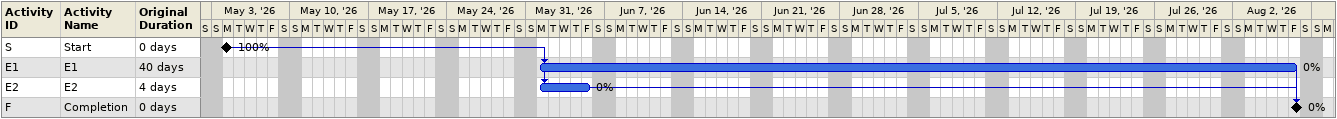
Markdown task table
| ID | Task | Original duration | Start | Finish | Predecessors | % complete |
|---|---|---|---|---|---|---|
| S | Start | 0d | 2026-05-04 | 2026-05-04 |  | 100 |
| E1 | E1 | 40d | 2026-06-01 | 2026-08-07 | S | 0 |
| E2 | E2 | 4d | 2026-06-01 | 2026-06-05 | S | 0 |
| F | Completion | 0d | 2026-08-07 | 2026-08-07 | E1, E2 | 0 |
